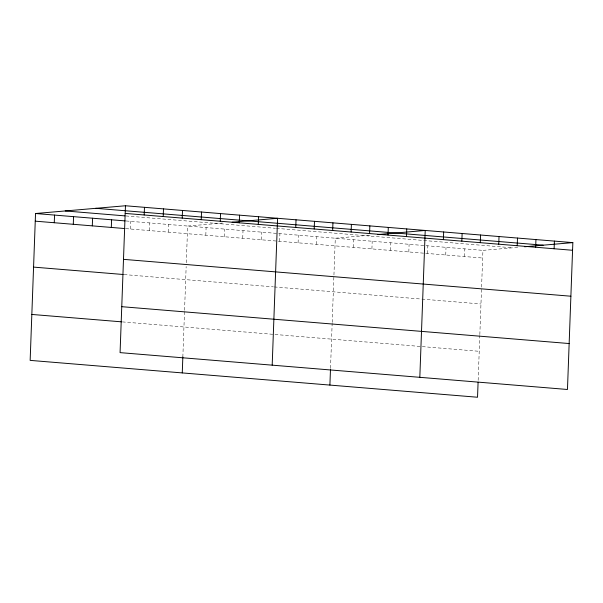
<?xml version="1.0" encoding="UTF-8"?>
<svg xmlns="http://www.w3.org/2000/svg" width="603" height="603" viewBox="0 0 603 603"><rect width="100%" height="100%" fill="white"/><g stroke="black" fill="none" stroke-linecap="round" stroke-linejoin="round"><path stroke-width="0.45" stroke-dasharray="3.02 2.26" d="M130.323 228.997L130.602 221.346M149.34 230.565L149.619 222.914M168.35 232.132L168.636 224.482M182.845 356.976L184.526 311.193M184.563 310.266L186.161 266.518M186.304 262.765L187.646 226.05L223.811 222.929M205.819 235.223L206.105 227.565M224.278 236.745L224.557 229.087M242.73 238.26L243.009 230.61M261.189 239.783L261.468 232.132M279.641 241.306L279.92 233.647M298.093 242.821L298.379 235.17M316.552 244.343L316.831 236.693M330.519 368.199L332.163 323.359M332.2 322.432L335.291 238.215L370.521 235.17M353.464 247.388L353.742 239.73M371.915 248.903L372.194 241.253M390.375 250.426L390.654 242.775M408.826 251.948L409.105 244.298M427.278 253.471L427.565 245.813M445.738 254.986L446.016 247.336M464.189 256.509L464.468 248.858M478.156 380.365L479.807 335.524M479.837 334.597L482.928 250.373L519.085 247.26M125.876 215.949L275.458 228.281M276.378 228.356L512.603 247.818M126.08 220.977L482.928 250.373M125.801 228.627L482.649 258.031M124.112 274.569L273.34 286.862M274.267 286.938L420.984 299.028M421.904 299.103L480.96 303.972M122.379 321.904L479.227 351.3"/><path stroke-width="0.9" d="M125.462 205.759L120.072 352.627L567.468 389.485L572.85 242.617L125.462 205.759L35.532 213.515L30.15 360.383L477.538 397.241L478.089 382.242M54.27 222.733L54.549 215.083M73.28 224.301L73.566 216.65M92.297 225.869L92.576 218.211M111.314 227.437L111.593 219.778M144.192 214.977L144.471 207.326M163.209 216.545L163.488 208.894M182.219 218.113L182.505 210.455M182.264 372.91L182.845 356.976M201.236 219.68L201.515 212.022M220.246 221.241L220.532 213.59M239.263 222.809L239.542 215.158M258.28 224.376L258.559 216.726M272.187 365.154L277.576 218.294L232.147 222.206M295.749 227.467L296.028 219.809M314.201 228.982L314.48 221.331M332.652 230.504L332.939 222.854M329.901 385.076L330.489 369.142M351.112 232.027L351.391 224.376M369.564 233.549L369.85 225.891M388.023 235.064L388.302 227.414M406.475 236.587L406.754 228.936M419.824 377.32L425.213 230.452L377.93 234.537M443.386 239.632L443.665 231.974M461.838 241.147L462.124 233.497M480.297 242.67L480.576 235.019M498.749 244.192L499.028 236.534M517.208 245.707L517.487 238.057M535.66 247.23L535.939 239.579M554.112 248.753L554.398 241.102M524.648 246.778L572.85 242.617M95.787 208.314L543.175 245.18M125.175 213.409L572.571 250.275M65.207 210.952L124.972 215.882M35.532 213.515L125.175 220.902M35.253 221.165L124.889 228.552M123.494 259.35L570.883 296.216M33.572 267.106L123.208 274.493M121.761 306.686L569.149 343.544M31.831 314.442L121.474 321.829"/></g></svg>
